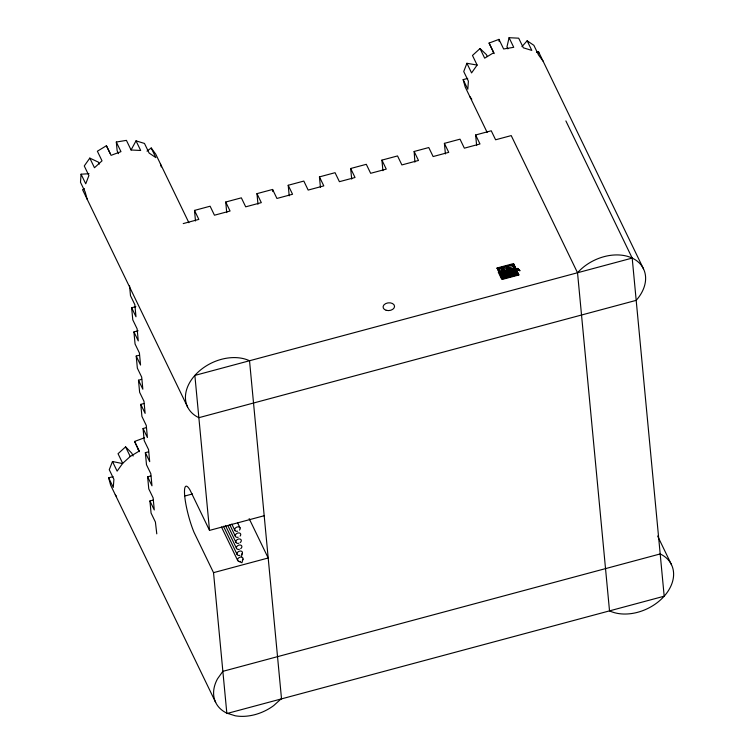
<?xml version="1.0" encoding="UTF-8"?>
<svg xmlns="http://www.w3.org/2000/svg" width="754" height="754" viewBox="0 0 754 754"><rect width="100%" height="100%" fill="white"/><g stroke="black" fill="none" stroke-linecap="round" stroke-linejoin="round"><path stroke-width="1.13" d="M89.01 173.722L81.074 174.202L80.49 182.289L85.145 191.912L87.191 199.292M506.273 277.208L502.381 268.584L506.707 277.001M506.462 267.708L510.628 276.247M519.789 270.903L517.555 268.858L520.015 270.563M505.331 277.453L501.438 268.839L506.264 278.301M499.638 271.855L513.842 268.056L513.71 267.604M515.359 271.195L501.033 274.72L515.227 270.743M501.344 275.172L515.642 271.572M502.07 276.85L516.264 272.891M514.464 269.272L500.241 273.127M517.47 268.961L517.96 268.443L515.915 268.613L513.493 263.598L497.093 268L502.39 279.404L518.79 275.003L516.358 269.517C517.744 267.99 518.724 269.282 516.405 270.073L516.358 269.517M521.947 46.625L527.14 40.782L531.796 50.405L523.342 47.804L518.686 38.181L509.082 37.7L506.952 46.946L507.885 48.869M517.536 269.103L517.178 268.66L518.856 269.809M241.393 556.716L242.411 553.087M242.977 559.119L241.959 562.748L238.5 561.296M508.347 267.236L512.39 275.455M466.914 63.289L471.57 72.912L477.131 65.07L466.914 63.289L463.738 71.536L468.394 81.159L467.81 89.245L463.154 79.622L467.687 78.407M122.468 463.559L112.469 461.505L109.264 469.704L113.911 479.327L113.279 487.386L108.633 477.763L113.1 476.698M136.022 140.847L140.678 150.47L131.073 149.989L136.022 140.847L144.476 143.448L149.132 153.071L155.861 157.614L151.205 147.991L147.002 151.13M99.33 164.08L98.406 162.157L89.811 158.114L84.26 165.955L88.906 175.578L85.73 183.816L81.074 174.202M144.485 437.782L134.608 441.439L139.264 451.052L130.244 456.49L122.695 463.333L117.124 471.127L112.469 461.505M153.071 500.119L149.923 500.967L151.064 513.04L155.409 522.041L156.785 533.86M487.338 56.541L486.415 54.618L480.034 48.558L472.475 55.457L477.131 65.07M133.138 456.019L131.743 453.135L125.588 446.868L118.039 453.71L122.695 463.333M280.95 699.024L273.702 705.593A40.499 28.982 -25.8 0 1 235.21 715.782L227.501 713.369M110.141 153.401L106.408 145.729L97.37 151.224L102.016 160.838L94.467 167.737L89.811 158.114M84.505 188.717L82.544 189.669L187.586 406.971M536.452 52.45L538.413 51.498L643.464 268.801M480.034 48.558L484.681 58.171L493.719 52.686L489.073 43.072L498.978 39.368L503.634 48.982L513.728 47.323L509.082 37.7M195.493 220.979L194.494 210.413L210.112 206.219L214.456 215.21L230.074 211.026L225.729 202.025L241.346 197.84L245.7 206.832L261.318 202.637L256.963 193.646L272.59 189.461L276.935 198.453L292.552 194.259L288.207 185.267L303.824 181.073L308.169 190.074L323.796 185.88L319.442 176.888L335.059 172.694L339.413 181.686L355.03 177.501L350.685 168.5L366.303 164.315L370.648 173.307L386.265 169.122L381.92 160.121L397.537 155.937L401.882 164.928L418.489 160.47L414.144 151.479L428.772 147.548L433.126 156.549L448.743 152.355L444.398 143.364L460.015 139.17L464.36 148.17L479.978 143.976L475.633 134.985L491.25 130.791L495.604 139.782L511.221 135.597L577.526 272.75L609.524 610.872A40.688 29.114 -25.8 0 0 664.189 596.207L632.191 258.085L565.886 120.932M183.222 223.589L198.839 219.405L194.494 210.413M138.123 330.78L133.92 331.911L138.265 340.902L137.124 328.829L132.779 319.837L131.639 307.755L135.843 306.633M141.648 379.366L138.491 380.214L142.836 389.205L141.695 377.132L137.351 368.141L136.21 356.058L139.358 355.219M497.14 268.547L502.607 267.086M504.794 266.492L508.073 265.615M498.535 268.433L512.748 264.616L517.348 274.569L512.805 265.163L498.582 268.98L498.535 268.433L503.078 277.84L517.291 274.022M499.827 270.243L511.853 267.01M501.862 271.478L505.661 270.469L508.733 276.756M507.225 270.045L510.072 269.282M511.024 269.027L512.286 268.688M501.994 271.94L505.463 271.016M505.783 270.931L512.418 269.15M500.119 272.656L514.332 268.848M512.569 270.026L502.475 272.731L504.944 277.774M502.277 273.287L510.807 270.997M511.749 270.743L512.701 270.488M502.456 273.448L512.88 270.648M508.592 272.298L502.39 273.598M509.214 272.128L512.051 271.374M512.381 271.28L513.003 271.12M501.448 275.634L515.632 271.789M501.627 275.794L515.962 272.26M501.759 276.256L515.972 272.448M516.273 273.071L502.032 276.643M505.321 277.802L514.068 275.455L510.958 269.169M497.093 268L502.343 278.848L518.743 274.456M281.525 698.873L249.527 360.751A40.688 29.114 -25.8 0 0 194.862 375.417A40.688 29.114 -25.8 0 0 198.858 417.688L636.188 300.356A40.688 29.114 -25.8 0 0 632.191 258.085L194.862 375.417L209.527 530.392L264.192 515.727M146.219 427.669L143.062 428.517L147.407 437.508L146.267 425.435L141.922 416.444L140.781 404.361L143.929 403.522M150.791 475.972L147.633 476.82L151.978 485.812L150.838 473.738L146.493 464.737L145.352 452.664L148.5 451.816M226.822 713.152A40.499 28.982 -25.8 0 1 217.52 678.807L222.864 671.333L660.184 553.945A40.688 29.114 -25.8 0 1 664.189 596.207L226.86 713.538L213.523 572.654L193.995 532.258A29.246 5.25 75 0 1 184.711 496.047L192.515 493.955M213.523 572.654L268.188 557.988L249.159 518.629M118.538 153.675L117.143 150.781L116.314 142.035L126.418 140.367L131.073 149.989M517.555 268.858L518.997 269.649M517.329 269.197L518.771 269.989M527.14 40.782L533.87 45.325L538.526 54.948L543.069 61.121M503.21 268.622L503.587 268.349L507.357 277.227M469.855 96.625L471.806 99.274M151.205 147.991L155.748 154.165L188.896 222.732M115.277 494.756L116.559 496.518M489.073 43.072L494.2 53.619M487.15 132.412L465.199 87.002L463.154 79.622M657.629 536.047L671.456 564.652M518.79 275.003L513.493 263.598M513.455 267.764L516.99 275.078M512.334 268.707L512.946 269.96M511.909 268.914L512.654 270.46M511.391 268.961L514.416 275.238M510.581 269.508L513.474 275.493M510.006 269.423L513.04 275.7M507.923 267.331L511.966 275.691M508.545 269.725L511.58 276.002M508.111 269.932L511.146 276.209M507.169 270.186L510.204 276.464M506.792 270.526L509.685 276.501M506.217 270.441L509.252 276.718M505.274 270.695L508.3 276.972M504.756 270.743L507.791 277.01M498.582 268.98L502.626 277.34M498.243 272.071L501.58 278.98M116.314 142.035L120.97 151.648L111.064 155.352L106.408 145.729M237.491 522.607L240.017 527.838M131.639 307.755L135.984 316.755L134.843 304.673L130.489 295.681L129.556 285.804M231.808 524.068L234.843 530.354M229.847 524.878L235.418 536.386M227.887 525.679L235.983 542.428M225.427 525.434L236.558 548.46M223.467 526.245L237.124 554.501M221.506 527.046L237.698 560.542M136.21 356.058L140.555 365.059L139.415 352.976L135.06 343.984L133.92 331.911M209.527 530.392L189.999 489.996A29.246 5.25 75 0 0 184.711 496.047M140.781 404.361L145.126 413.362L143.986 401.279L139.631 392.287L138.491 380.214M145.352 452.664L149.697 461.665L148.557 449.582L144.203 440.59L143.062 428.517M125.588 446.868L130.244 456.49M149.923 500.967L154.268 509.958L153.128 497.885L148.774 488.894L147.633 476.82M215.672 702.436L110.631 485.133L108.633 477.763M137.841 448.602L139.32 451.684M134.608 441.439L138.133 449.261M538.413 51.498L538.997 53.609M160.404 163.788L161.281 166.945M498.978 39.368L499.186 41.555M517.649 274.748L517.696 275.295M513.86 268.019L514.237 271.487M512.748 264.616L512.946 266.718M502.343 278.848L502.39 279.404M475.633 134.985L476.632 145.55M444.398 143.364L445.397 153.929M381.92 160.121L382.919 170.687M350.685 168.5L351.684 179.075M319.442 176.888L320.441 187.454M288.207 185.267L289.206 195.833M272.59 189.461L272.788 191.573M256.963 193.646L257.972 204.211M225.729 202.025L226.728 212.59M414.144 151.479L414.898 162.11M577.526 272.75A40.688 29.114 -25.8 0 1 632.191 258.085M238.773 543.285A2.875 2.055 -25.8 0 1 235.936 541.136A2.875 2.055 -25.8 0 1 240.177 539.082A2.875 2.055 -25.8 0 1 240.111 542.635M239.348 549.327A2.875 2.055 -25.8 0 1 236.511 547.178A2.875 2.055 -25.8 0 1 240.752 545.123A2.875 2.055 -25.8 0 1 240.686 548.676M239.913 555.359A2.875 2.055 -25.8 0 1 237.02 553.408A2.875 2.055 -25.8 0 1 240.912 551.051A2.875 2.055 -25.8 0 1 241.789 554.218M240.488 561.4A2.875 2.055 -25.8 0 1 237.595 559.449A2.875 2.055 -25.8 0 1 241.478 557.083A2.875 2.055 -25.8 0 1 242.364 560.26M238.198 537.244A2.875 2.055 -25.8 0 1 235.314 535.293A2.875 2.055 -25.8 0 1 239.197 532.937A2.875 2.055 -25.8 0 1 240.074 536.113M237.633 531.212A2.875 2.055 -25.8 0 1 234.739 529.261A2.875 2.055 -25.8 0 1 238.622 526.895A2.875 2.055 -25.8 0 1 239.508 530.071M386.189 310.29A5.749 3.883 -5.4 0 0 394.549 306.218A5.749 3.883 -5.4 0 0 385.718 303.579A5.749 3.883 -5.4 0 0 386.189 310.29"/></g></svg>
